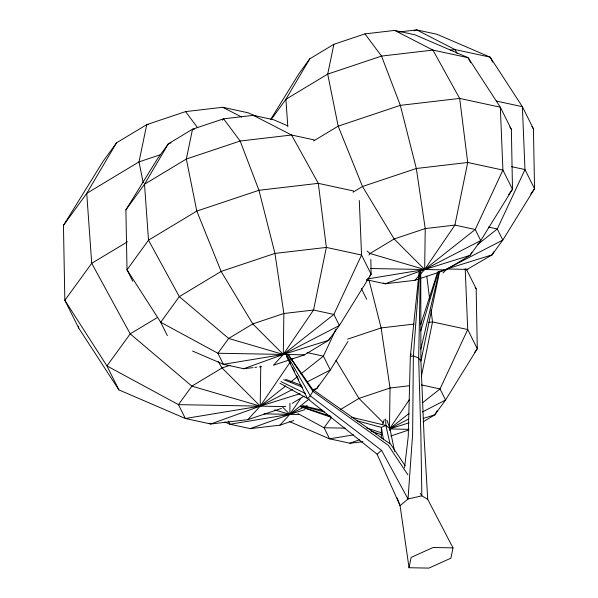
<?xml version="1.0" encoding="UTF-8"?>
<svg xmlns="http://www.w3.org/2000/svg" width="598" height="598" viewBox="0 0 598 598"><rect width="100%" height="100%" fill="white"/><g stroke="black" fill="none" stroke-linecap="round" stroke-linejoin="round"><path stroke-width="0.9" d="M260.758 366.126L260.212 406.132L247.856 419.654L210.758 423.989L185.358 418.495L118.905 389.896L78.667 328.003L64.846 300.308L63.448 225.409L103.118 161.296L116.558 142.802L146.742 124.616L185.582 111.609L222.673 107.281L248.08 112.775L256.602 116.438M289.978 403.179L289.821 414.347L279.939 425.163L250.263 428.631L229.938 424.236L224.796 422.024M389.485 428.019L390.031 388.012L381.12 327.928L369.011 280.126M420.424 271.649L418.66 358.12L420.88 435.082L421.844 495.832L427.727 499.352L453.007 547.865L450.922 558.166L428.938 568.1L409.032 567.734L400.077 505.661L397.109 497.917M419.624 271.589L413.368 355.862L412.62 434.335L408.023 498.986L400.077 505.661L377.121 454.218L307.454 398.522L279.939 383.258M381.3 438.14L381.389 427.376L385.882 425.447L389.963 428.788L394.583 451.363M389.829 430.545L389.963 428.788L387.011 420.401M419.333 274.377L419.475 272.524M419.183 271.559L410.325 356.617L408.247 436.458L404.547 467.83M409.032 567.734L411.11 557.426L433.094 547.491L453.007 547.865M421.381 376.374L432.518 321.918L431.023 310.026M333.893 44.289L327.704 74.107L338.176 126.156L362.5 186.501L394.157 238.968L424.67 269.504L445.861 269.922L470.006 255.376L480.755 240.575L512.493 189.282L511.372 129.37L500.317 107.206L468.122 57.692L414.967 34.819L394.643 30.423L364.967 33.892L333.893 44.289L309.749 58.843L298.993 73.636L270.677 119.406M439.552 271.754L420.902 361.14L424.124 437.856L427.727 499.352M420.798 349.105L439.156 271.574M420.723 330.956L438.319 271.365M411.185 353.956L410.325 356.617L413.368 355.862L418.66 358.12L420.902 361.14L420.753 270.745M420.671 324.639L437.616 272.232M382.346 424.804L384.26 419.647M335.994 329.117L323.406 356.124L300.891 373.937M116.558 142.802L86.725 193.378L63.448 225.409M309.749 58.843L285.881 99.298L271.096 119.652M330.044 337.922L328.638 340.307L304.494 354.853L290.68 359.473M318.771 385.254L316.88 388.468L313.703 390.382M471.874 252.199L470.006 255.376L424.67 269.504L385.112 283.788L366.552 279.774M493.941 251.676L492.064 254.853L466.193 269.975M437.145 410.848L434.806 414.818L423.122 421.852M132.749 281.269L127.015 269.78L125.894 209.861L157.633 158.567L168.382 143.774L192.526 129.22L223.6 118.823L253.275 115.354L273.6 119.749L287.317 125.655M347.946 341.473L330.32 369.968L316.88 388.468L312.455 389.844M290.127 362.194L260.212 406.132L210.758 423.989L209.113 423.137M291.704 359.876L292.751 358.337M300.772 398.268L289.821 414.347L250.263 428.631M408.823 429.327L389.47 428.945L409.279 399.853M125.894 209.861L144.514 184.236L168.382 143.774L171.05 142.937M368.936 255.002L370.013 253.522L394.157 238.968L425.23 228.571L454.906 225.102L475.231 229.497L480.755 240.575L424.67 269.504L368.473 278.788M366.746 280.245L368.39 277.988M369.482 276.478L371.126 274.213L370.85 259.465M331.591 417.397L324.064 427.757L329.588 438.835L349.912 443.23L362.896 441.713M508.659 194.559L512.493 189.282L502.918 170.094L500.317 107.206L459.668 98.416L400.324 105.353L338.176 126.156L313.629 140.941M530.718 194.036L534.552 188.759L533.431 128.847L522.375 106.683L490.188 57.169L437.026 34.295L416.701 29.9L399.083 31.956M474.558 352.491L477.294 348.724L476.172 288.812L466.35 269.115M222.366 120.176L223.6 118.823L240.157 141.023L258.956 190.284L274.953 253.417L283.863 313.502L283.303 354.435L273.421 365.251M383.482 282.951L385.112 283.788L414.788 280.32L419.108 275.588M420.962 273.563L424.67 269.504L454.906 225.102L467.718 162.477L459.668 98.416L432.922 50.083L394.643 30.423M443.021 273.039L446.728 268.98L492.064 254.853L502.813 240.052L534.552 188.759L524.977 169.57L522.375 106.683L496.183 101.017M377.121 454.218L381.546 450.331L310.325 395.876L286.756 354.636M285.635 386.009L260.212 406.132L185.358 418.495L178.443 404.644L106.937 365.909L64.846 300.308L91.718 263.314L127.464 241.779M290.718 381.987L297.258 376.815M477.787 244.403L497.289 228.974L524.977 169.57L511.44 166.64M309.323 398.911L289.821 414.347L229.938 424.236L228.361 421.074M409.032 422.853L389.47 428.945L408.972 413.517M422.696 402.656L440.031 388.939L467.718 329.535L465.199 268.502M353.029 192.205L362.5 186.501L416.32 168.487L467.718 162.477L502.918 170.094L475.231 229.497L424.67 269.504L370.312 268.517M157.147 317.65L130.214 333.871L106.937 365.909L118.905 389.896M292.258 403.299L304.173 396.123M340.262 409.675L358.957 398.41L390.031 388.012L409.51 385.732M447.558 268.554L502.813 240.052L497.289 228.974L488.454 227.061M292.377 389.537L260.212 406.132L178.443 404.644L191.883 386.151L222.067 367.964L230.013 365.303M307.223 381.883L330.32 369.968L323.406 356.124L307.073 352.588M303.844 407.111L289.821 414.347L264.024 413.876M305.496 406.266L307.14 405.414M389.47 428.945L408.441 419.161M422.465 411.932L445.562 400.017L477.294 348.724L467.718 329.535L432.518 321.918L428.848 322.352M414.122 30.834L416.701 29.9L454.981 49.559L490.188 57.169L492.685 62.177M439.851 271.47L444.15 269.915M192.556 351.041L223.42 364.324L243.745 368.719L283.303 354.435L328.638 340.307L339.387 325.506L371.126 274.213L361.551 255.025L359.293 200.465M349.912 443.23L359.376 439.814M375.716 433.916L377.435 433.296M160.249 154.77L139.005 161.879L86.725 193.378L91.718 263.314L130.214 333.871L191.883 386.151L260.212 406.132L285.784 406.633M414.788 280.32L419.101 278.877M420.828 278.302L445.861 269.922M347.595 339.148L381.12 327.928L414.16 324.064M274.28 364.967L288.954 360.056M247.856 419.654L281.396 408.427M279.939 425.163L293.753 420.544M390.808 436.009L408.935 429.94M300.054 393.708L260.212 406.132L222.067 367.964L218.21 361.566M304.935 409.637L289.821 414.347L274.587 409.892M423.249 418.413L434.806 414.818L445.562 400.017L440.031 388.939L421.478 384.925M353.545 434.881L329.588 438.835L289.29 421.493M450.391 50.097L454.981 49.559L457.216 53.588M243.745 368.719L253.021 367.635M254.875 367.419L256.729 367.202M259.51 366.88L261.363 366.664M345.248 428.138L324.064 427.757L297.909 413.592M148.566 124.653L146.742 124.616L139.005 161.879L143.184 182.667M194.372 129.258L192.526 129.22L186.337 159.038L196.809 211.087L221.133 271.432L252.79 323.907L283.303 354.435L304.494 354.853M446.728 268.98L467.92 269.399M299.037 414.526L289.821 414.347L282.682 407.201M314.122 139.895L291.555 135.013L253.275 115.354M353.53 190.971L318.308 183.347L258.956 190.284L196.809 211.087L148.513 240.187L127.015 269.78L160.69 322.262L167.35 335.613M302.999 405.691L322.815 410.415M351.646 417.284L385.882 425.447L389.971 443.596M305.623 406.767L308.314 407.47M302.102 405.99L324.624 412.067M357.066 420.813L381.389 427.376L383.445 439.911M301.833 406.603L305.376 407.716M300.854 406.498L330.791 416.268M366.895 428.056L380.986 432.653M300.801 406.782L331.524 417.434M371.022 431.128L381.554 434.783M285.709 379.409L301.31 385.187M283.669 379.663L302.573 387.19M281.038 381.606L305.301 393.432M222.673 107.281L241.652 117.021M288.856 355.317L312.582 389.35L390.688 444.262L405.093 465.685M367.187 251.13L370.013 253.522L424.67 269.504L425.23 228.571L416.32 168.487L400.324 105.353L381.524 56.085L364.967 33.892M383.632 423.1L358.957 398.41L335.934 360.25M185.582 111.609L197.564 127.68M288.131 354.674L312.889 391.294L388.326 445.353L407.918 474.864M420.297 493.5L421.844 495.832L408.023 498.986L381.546 450.331M531.928 126.492L533.431 128.847M509.862 127.015L511.372 129.37M475.171 287.242L476.172 288.812M286.517 355.84L290.307 363.322M292.415 367.478L294.522 371.635M296.623 375.798L298.731 379.954M470.619 62.7L468.122 57.692L432.922 50.083L381.524 56.085L327.704 74.107L285.881 99.298L287.847 126.821M361.319 288.483L366.686 299.239M286.382 355.907L307.454 398.522L310.325 395.876L312.889 391.294L312.582 389.35M426.77 276.164L429.648 299.045M78.592 326.157L78.667 328.003M385.635 418.981L385.882 425.447M326.351 247.415L313.539 310.033L283.303 354.435L223.42 364.324L217.896 353.246L160.69 322.262L179.31 296.63L221.133 271.432L274.953 253.417L326.351 247.415L361.551 255.025L333.863 314.428L283.303 354.435L217.896 353.246L228.645 338.453L252.79 323.907L283.863 313.502L313.539 310.033L333.863 314.428L339.387 325.506L283.303 354.435L228.645 338.453L179.31 296.63L148.513 240.187L144.514 184.236L186.337 159.038L240.157 141.023L291.555 135.013L318.308 183.347L326.351 247.415"/></g></svg>
